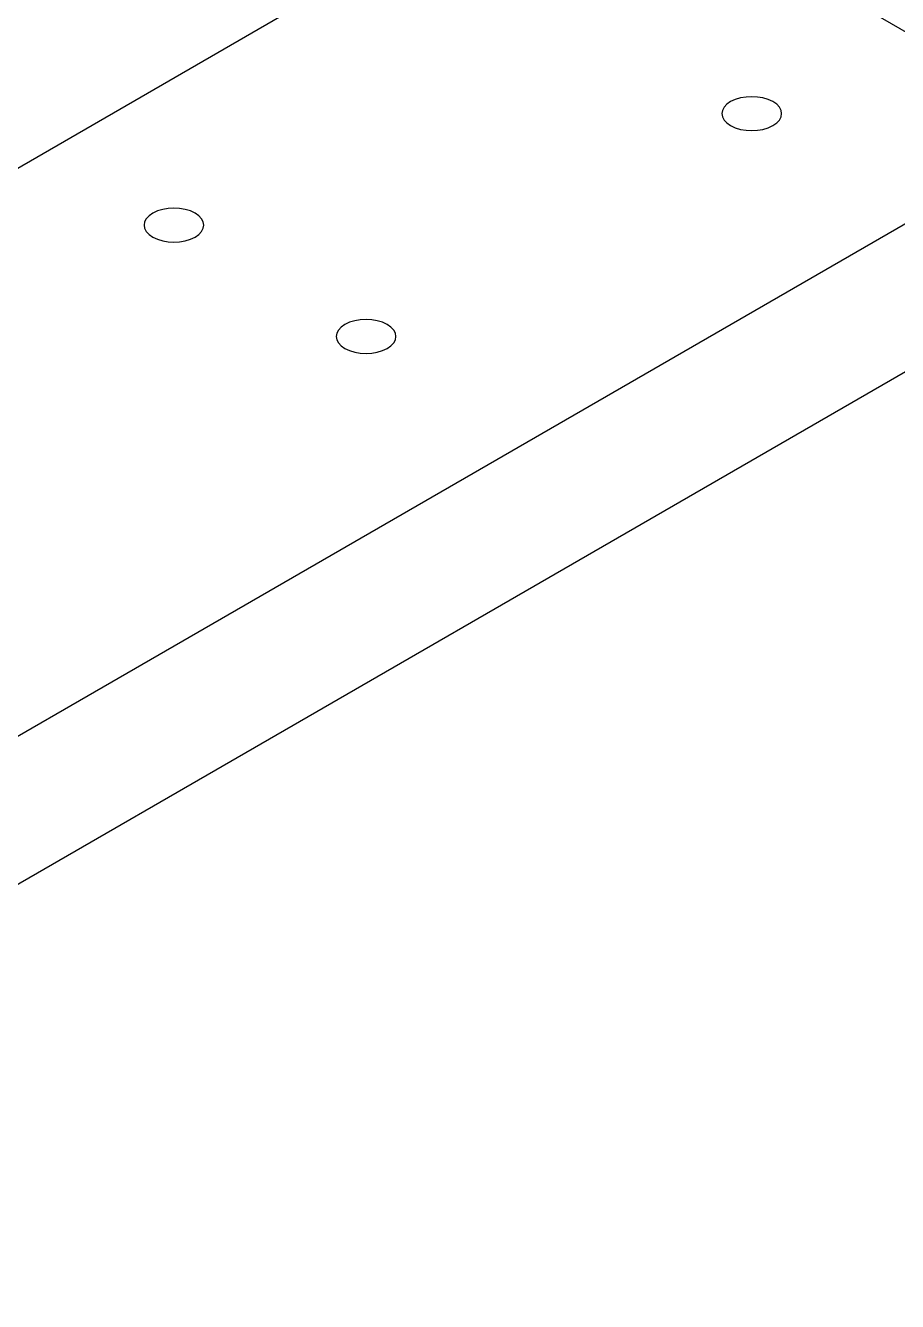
# Model space of a CAD drawing. Header units: millimetres. Extents: x 2758 to 41047, y 670 to 17125.
# Drawn here: x 36144.9 to 36370, y 7328.1 to 7657.4 of the extents above; entities that cross this region are included whole.
import ezdxf

# ---------------------------------------------------------------- set-up
doc = ezdxf.new("R2010")
doc.units = ezdxf.units.MM
doc.layers.add('PDF2_Geometría', color=7, linetype='Continuous')

# ---------------------------------------------------------------- blocks, each defined once
blk = doc.blocks.new('OH3A1-1$-$ASSY$$CENTER$TUB_-_v2$-$copia')
at = {"layer": 'PDF2_Geometría', "lineweight": -3}
for points in [[(18.59584, 11.67079), (18.92416, 11.48163), (18.28086, 9.27339), (18.13836, 9.35589), (18.17919, 9.49838)], [(15.89675, 7.89672), (19.6091, 10.03996), (19.6091, 9.9633)], [(19.60907, 9.9633), (15.89672, 7.82005), (14.04096, 8.89167), (14.04096, 8.9675), (14.85093, 9.43498)], [(18.0275, 9.42), (17.49836, 9.11418)]]:
    blk.add_lwpolyline(points, dxfattribs=at)
for points in [[(18.10536, 9.28661), (18.09934, 9.28319), (18.09934, 9.27765), (18.10536, 9.27424)], [(18.12716, 9.28661), (18.12114, 9.29003), (18.11138, 9.29003), (18.10536, 9.28661)], [(18.12716, 9.27424), (18.13318, 9.27765), (18.13318, 9.28319), (18.12716, 9.28661)], [(18.10536, 9.27424), (18.11138, 9.27082), (18.12114, 9.27082), (18.12716, 9.27424)], [(17.80703, 9.22911), (17.80101, 9.22569), (17.80101, 9.22015), (17.80703, 9.21674)], [(17.82883, 9.22911), (17.82281, 9.23253), (17.81305, 9.23253), (17.80703, 9.22911)], [(17.82883, 9.21674), (17.83485, 9.22015), (17.83485, 9.22569), (17.82883, 9.22911)], [(17.80703, 9.21674), (17.81305, 9.21332), (17.82281, 9.21332), (17.82883, 9.21674)], [(17.928, 9.17161), (17.92198, 9.17503), (17.91222, 9.17503), (17.9062, 9.17161)], [(17.9062, 9.17161), (17.90018, 9.16819), (17.90018, 9.16265), (17.9062, 9.15924)], [(17.928, 9.15924), (17.93402, 9.16265), (17.93402, 9.16819), (17.928, 9.17161)], [(17.9062, 9.15924), (17.91222, 9.15582), (17.92198, 9.15582), (17.928, 9.15924)]]:
    blk.add_open_spline(points, degree=3, dxfattribs=at)

msp = doc.modelspace()

# ---------------------------------------------------------------- block references
at = {"xscale": 500, "yscale": 500, "zscale": 500}
msp.add_blockref('OH3A1-1$-$ASSY$$CENTER$TUB_-_v2$-$copia', (27274.29, 2994.47), dxfattribs=at)

doc.saveas('drawing.dxf')
